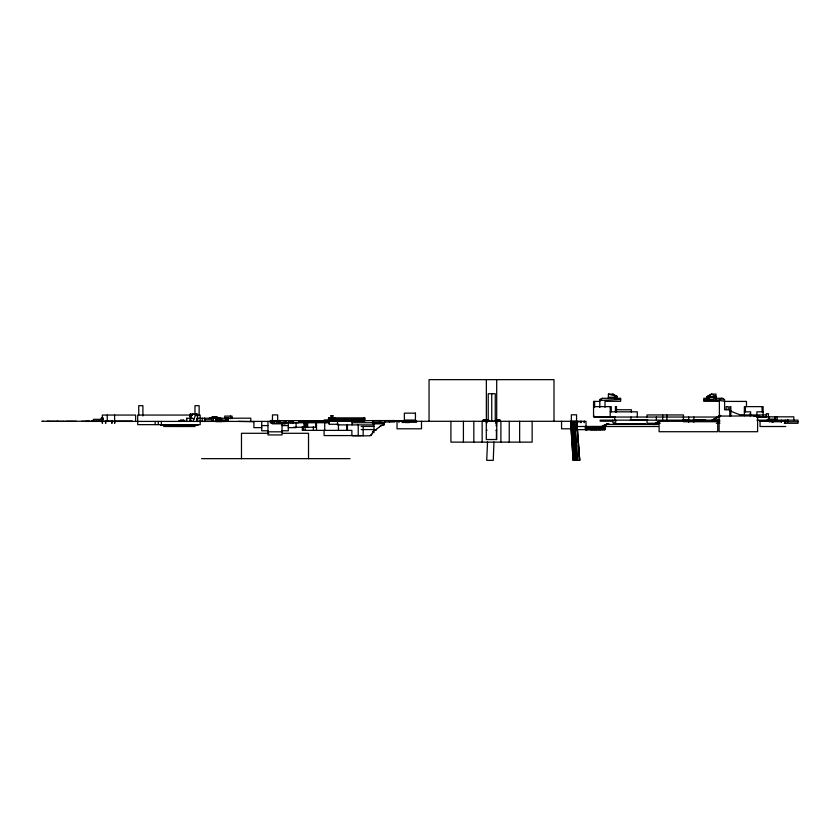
<?xml version="1.0" encoding="UTF-8"?>
<svg xmlns="http://www.w3.org/2000/svg" width="840" height="840" viewBox="0 0 840 840"><rect width="100%" height="100%" fill="white"/><g stroke="black" fill="none" stroke-linecap="round" stroke-linejoin="round"><path stroke-width="1.26" d="M179.897 420.977L179.035 421.386L181.65 420.987M180.212 421.386L179.844 420.872L180.653 420.872M181.871 421.386L181.965 420.346L184.054 420.346L184.118 421.386M493.941 441.998L493.269 460.352L486.707 460.352L487.526 441.998M785.505 420.157L784.98 423.286L784.98 421.722L798 421.722M373.727 430.406L374.042 429.566L361.231 429.566M197.547 418.562L197.001 420.62L197.547 421.407L197.547 414.12L190.26 414.12L190.26 421.407L190.26 419.738M190.838 414.12L190.26 416.22L192.833 414.12L190.26 416.724L193.851 419.307M372.666 432.464L373.149 431.644M372.697 432.632L372.246 433.43M372.719 432.306L373.433 431.214A3.087 3.087 0 0 0 373.685 430.721M373.737 430.584L373.58 430.721A3.087 3.087 0 0 1 373.328 431.214L373.159 431.508M193.001 421.407L195.962 414.12L197.547 416.535M372.771 432.464L372.362 433.188M371.018 435.151L370.23 435.624M190.26 416.724L192.833 414.12M224.921 421.386L225.446 420.368L225.971 421.397L224.921 421.386L224.921 420.346L225.971 420.346L225.971 421.407L224.921 421.376L225.446 420.368M179.277 421.25L179.897 421.176L179.361 421.386M378.83 427.455L379.649 426.668M376.173 429.87L376.961 428.788M197.547 419.57L196.35 421.407L197.547 421.229M372.078 433.923L371.144 434.973M383.964 424.904L384.426 423.832L373.947 423.832M382.389 425.324L380.552 425.806L384.017 424.904L384.384 423.832M371.69 434.48L370.629 435.445M378.641 427.592L377.276 428.516M379.764 426.552L380.793 425.723M605.01 407.337L605.01 401.31L620.634 401.31L620.634 398.296L602.406 398.296L599.802 400.47L620.634 399.441M225.761 418.667L227.231 417.554A6.405 0.777 32 0 0 228.627 418.656L225.761 418.656A5.723 0.693 -32 0 0 227.147 417.564L228.638 418.667L225.761 418.656A5.24 0.64 -32.3 0 0 226.37 418.205M707.165 397.446L715.995 398.034L711.575 400.376L707.165 397.446L711.575 394.128L715.995 394.128L715.995 400.376M729.803 409.742L724.595 409.742L724.595 399.441L721.99 398.296L719.387 400.25L715.481 400.144M654.465 424.253L659.316 420.808C665.616 420.473 644.375 429.44 659.4 420.987L660.607 420.987M655.673 424.253L660.524 420.808M711.575 394.128L707.165 397.058L715.995 396.469L711.575 394.128L707.165 396.469L707.165 398.034L711.575 400.376M710.441 421.229L720.783 415.401L710.493 421.312L719.639 415.538M330.404 419.947C328.493 416.64 335.506 416.546 333.459 419.947M723.723 399.745L721.99 398.296L719.387 399.851L719.387 416.619M330.393 417.837L330.824 419.947M375.732 430.112L374.231 430.427L375.995 430.017M602.312 426.101L608.675 423.581L603.593 426.185L602.312 426.101L608.675 423.581M602.375 426.29L607.457 423.696M602.406 398.296L599.802 399.441L599.802 407.431M217.675 418.394L217.675 418.194A15.603 2.131 15.9 0 1 213.559 416.724L209.234 418.394L219.922 418.394L215.806 416.724L211.481 418.394M765.723 417.039L766.364 416.829L766.364 413.7L768.453 413.7L768.453 416.829M614.712 398.706L617.243 398.034L617.243 396.469L612.822 394.128L608.401 394.128L608.401 398.034M707.165 396.469L709.685 395.798M383.156 425.145L382.463 425.292M226.139 418.803L226.139 421.407L228.218 421.407L228.218 418.803M226.139 421.407L227.178 421.302L227.178 418.803M93.419 421.323L91.067 421.334L96.684 421.323M184.611 421.386L181.871 420.966L182.469 421.386M91.854 421.302L104.885 421.312M48.09 421.302L42.221 421.281M64.155 421.312L46.872 421.281M42 421.281L43.407 421.281M65.909 421.27L90.111 421.281L81.543 421.292M106.796 421.312L105.956 421.312L119.144 421.312M119.543 421.312L123.837 421.312M96.422 421.302L103.866 421.323M107.342 421.334L108.57 421.302L105.578 421.323M115.406 421.334L132.605 421.312L129.171 421.302M608.401 397.247L617.243 397.247M707.165 397.247L715.995 397.247M708.971 398.296L703.773 398.296L703.773 401.31L719.387 401.31M715.481 398.296L721.99 398.296M703.773 400.376L719.387 400.376L724.595 401.31M599.802 401.415L593.554 401.415L593.554 417.039L719.901 417.039M724.542 401.415L746.466 401.415L746.466 406.623M593.554 406.623L611.258 406.623L611.258 411.831M729.803 410.792L730.842 410.792M730.842 411.201L740.219 414.95L766.763 414.95M610.218 411.831L637.298 411.831L637.298 417.039M744.376 411.831L750.624 411.831L750.624 415.737M763.119 411.831L756.872 411.831L756.882 416.094M191.226 415.055L137.697 415.055L137.697 424.641L200.172 424.641L200.172 415.055L197.053 415.055M742.298 415.37L741.258 414.95M332.787 415.727L331.128 415.727L332.787 415.58L332.671 419.947M331.128 415.968L332.787 415.968M594.605 416.619L615.426 417.039M756.756 416.829L793.832 416.829L793.832 420.157M756.62 417.039L766.763 417.039M103.299 417.869L101.377 417.869L101.377 419.223M364.76 417.869L328.587 417.869L328.587 419.947M191.142 418.257L186.564 418.288L186.564 421.197L186.774 418.288M196.791 418.257L250.793 418.183L250.793 421.302M215.922 418.593L221.13 418.288M101.377 418.908L103.299 418.908M220.216 418.961L222.043 419.328M364.707 418.908L333.732 418.908L333.764 419.947M213.328 419.118L213.328 421.407M103.446 419.328L93.345 419.328L93.345 421.407M768.841 419.538L775.089 419.538M205.244 419.759L211.449 419.759M630.231 419.843L647.745 419.843M682.731 419.843L689.672 419.843M693.053 419.843L705.443 419.843M770.931 419.843L773.01 419.843M215.702 419.979L221.917 419.979M324.093 419.947L361.399 419.947M483.357 419.927L485.1 419.927M497.942 419.927L499.674 419.927M719.901 420.157L600.159 420.157L600.159 421.197L612.654 421.197M756.851 420.157L798 420.157L798 423.286L784.35 423.286M489.058 420.263L483.2 420.263L483.2 421.302M338.635 424.274L329.259 424.274L329.259 420.588L343.875 420.63M182.038 420.767L183.981 420.767M384.657 420.63L270.27 420.63L270.27 422.919L272.811 422.919M389.508 420.609L416.577 420.63L416.577 422.111L403.263 422.111M179.046 420.913L181.115 421.386M181.871 420.913L185.157 421.386M483.2 420.788L485.279 421.302M497.774 421.302L499.853 420.788M63.924 421.27L76.283 421.292M124.341 421.312L127.365 421.312M127.88 421.312L128.468 421.302M364.76 420.987L302.337 421.512M412.398 420.945L398.486 420.63M98.752 421.292L99.645 421.292M178.647 421.25L180.159 421.26M181.997 421.281L185.084 421.281M216.3 421.197L211.481 421.407M327.065 421.144L329.301 421.144M389.508 421.25L416.22 421.144M50.337 421.302L63.84 421.407M85.785 421.407L271.1 421.407L271.1 420.368L270.575 421.407M274.312 421.459L276.885 421.459M277.61 421.459L280.067 421.459M659.389 421.302L717.717 421.302L717.717 431.718L659.106 431.718L659.106 422.604M785.736 421.302L760.053 421.302L760.053 426.51L785.736 426.51M57.183 421.312L57.95 421.312M106.964 421.302L108.161 421.312L105.956 421.302M108.78 421.302L112.119 421.312M113.232 421.312L111.657 421.312M215.702 421.638L221.917 421.638M403.347 421.565L416.577 421.565M253.911 421.722L238.297 421.407M298.631 421.774L327.065 421.774L327.065 420.63M719.901 421.722L683.456 421.722L683.456 414.95L647.01 414.95L647.01 417.039M771.971 421.722L781.379 421.722M384.394 421.985L394.748 421.985L394.748 420.578L372.876 420.578L372.876 424.893L337.481 424.893L337.481 420.578M372.876 422.289L382.253 422.289M293.612 422.499L289.454 422.499L289.454 420.63M326.025 422.394L329.301 422.394M486.318 422.447L486.864 422.447M495.831 422.447L496.734 422.447M576.912 422.342L570.665 422.342L573.132 460.352L579.695 460.352L576.912 422.342L579.695 460.352L578.329 444.948M329.259 422.709L279.52 422.814L279.426 420.368L278.901 421.407M352.065 422.709L384.657 422.709L384.657 420.578M372.288 422.919L380.173 422.919L380.173 420.63M486.318 422.971L486.854 422.971M495.831 422.971L496.734 422.971M660.208 423.286L647.01 423.286L647.01 420.157M716.321 423.286L719.901 423.286M272.286 423.444L284.613 423.444M495.863 424.011L496.734 424.011M606.081 424.431L658.276 424.431M160.608 425.261L198.093 425.261M261.723 425.576L267.971 425.576M282.03 425.576L288.278 425.576M495.925 425.786L496.734 425.786M361.231 426.437L374.042 426.437M605.031 426.51L570.665 426.51L570.665 428.589L576.912 428.589M606.081 426.51L658.276 426.51M293.748 427.245L315.819 427.245L315.819 422.037M261.723 427.655L253.911 427.655L253.911 421.407M288.278 427.655L296.09 427.655L296.09 422.656M571.851 428.799L561.55 428.799L561.55 421.302M374.02 429.776L374.283 430.427M486.318 430.154L487.137 430.154M495.925 430.154L496.734 430.154M267.971 430.784L261.723 430.784L261.723 421.407M282.03 430.784L288.278 430.784L288.278 422.447M267.971 431.823L282.03 431.823M373.947 432.684L374.02 423.832M268.8 433.293L241.479 433.293L241.479 458.714M282.629 433.293L308.522 433.293L308.522 458.714M361.399 435.572L324.093 435.572L324.093 430.364M352.569 435.813L369.978 435.813M201.558 458.651L350.06 458.651M49.802 421.302L48.111 421.302M190.26 420.609L191.299 420.62L190.26 418.814M703.773 399.851L711.575 400.05M190.26 415.254L191.646 415.464M608.401 394.128L617.243 396.469M213.559 416.724L217.675 418.205A13.892 1.911 16 0 1 215.523 417.469M183.519 421.281L184.296 421.386M194.911 414.12L197.547 415.411L196.707 414.12M183.614 420.872L183.782 421.386L183.761 420.346M766.763 420.157L769.881 422.037M617.243 397.058L612.822 394.128L615.468 396.123M769.367 419.643L771.971 422.237L771.971 419.843M190.26 414.12L190.953 415.359M190.449 420.808L190.764 421.407M576.629 425.712L577.08 430.846M577.532 435.971L578.099 442.386M575.169 422.342L577.868 460.352M573.951 422.342L576.587 460.352M573.478 422.342L576.082 460.352M572.733 422.342L575.305 460.352L572.659 422.342M571.809 422.342L574.34 460.352M571.525 422.342L574.035 460.352M571.231 422.342L573.731 460.352M573.132 460.352L570.644 421.302L576.912 421.302M788.109 420.157L788.109 421.722M787.563 419.381L787.563 421.985M781.337 420.157L781.337 422.237M777.178 416.829L777.178 420.157M776.129 420.157L776.129 419.223L767.802 419.223L767.802 420.157M775.089 416.829L775.089 420.157M773.01 419.538L773.01 422.237M770.931 419.538L770.931 420.157M768.841 416.829L768.841 420.157M763.119 415.737L763.119 406.623L744.376 406.623L744.376 415.737M762.079 406.623L762.079 411.831M757.606 416.094L757.606 431.718L719.114 431.718L719.114 416.094L759.822 415.894L753.932 416.094M750.099 413.7L750.099 415.79M745.416 406.623L745.416 411.831M730.842 415.874L730.842 406.623L729.803 406.623L729.803 415.821M728.238 409.742L728.238 406.623L726.159 406.623L726.159 409.742M717.822 419.118L717.822 420.157M715.743 419.118L715.743 420.157M693.872 417.039L693.872 422.237M688.663 417.039L688.663 422.237M666.803 414.95L666.803 420.945M662.634 414.95L662.634 420.945M656.387 417.039L656.387 420.157M631.397 412.346L631.397 409.742L615.773 409.742L615.773 412.346M630.966 417.039L630.966 420.157M616.466 411.831L616.466 406.623L615.426 406.623L615.426 411.831M615.773 420.157L615.773 422.237L612.654 422.237L612.654 420.157M614.733 417.039L614.733 420.157M610.218 406.623L610.218 417.039M604.989 426.51L605.031 429.639L576.912 429.639L576.912 426.51M604.852 426.51L604.874 429.639M604.17 426.51L604.139 429.639M603.603 426.51L603.519 429.639M603.13 426.51L603.089 429.639M602.742 426.51L602.742 429.639M602.49 426.51L602.49 429.639M602.238 426.51L602.238 429.639M602.028 426.51L602.028 429.639M601.724 426.51L601.598 429.639M601.24 426.51L601.24 429.639M601.125 426.51L601.125 429.639M600.663 426.51L600.663 429.639M600.495 426.51L600.495 429.639M600.296 426.51L600.296 429.639M600.044 426.51L600.044 429.639M599.865 426.51L599.865 429.639M599.529 426.51L599.529 429.639M599.267 426.51L599.267 429.639M599.12 426.51L599.12 429.639M598.374 426.51L598.269 429.639M598.059 426.51L598.059 429.639M597.744 426.51L597.88 429.639M597.25 426.51L597.356 429.639M597.114 429.639L597.062 426.51L596.862 429.639M596.809 426.51L596.747 429.639M596.663 426.51L596.578 429.639M596.484 426.51L596.348 429.639M596.148 426.51L596.148 429.639M595.907 426.51L595.885 429.639M595.675 426.51L595.675 429.639M595.434 426.51L595.308 429.639M595.182 429.639L595.109 426.51L594.951 429.639M594.825 426.51L594.825 429.639M594.605 401.415L594.605 407.369M594.605 416.199L594.605 417.039M594.678 426.51L594.678 429.639M594.437 426.51L594.437 429.639M594.132 426.51L594.132 429.639M593.912 426.51L593.912 429.639M593.807 426.51L593.807 429.639M593.439 426.51L593.439 429.639L593.26 426.51M593.019 426.51L593.019 429.639M592.883 426.51L592.883 429.639M592.788 426.51L592.767 429.639M592.651 426.51L592.515 429.639M592.221 426.51L592.221 429.639M592 426.51L592.095 429.639M591.77 426.51L591.77 429.639M591.234 426.51L591.234 429.639M590.74 426.51L590.877 429.639M590.678 429.639L590.594 426.51L590.53 429.639M590.289 426.51L590.289 429.639M589.659 426.51L589.659 429.639M588.924 426.51L588.924 429.639M588.304 426.51L588.304 429.639M587.832 426.51L587.832 429.639M587.486 426.51L587.486 429.639M587.192 426.51L587.192 429.639M586.929 426.51L586.929 429.639M586.761 426.51L586.761 429.639M586.635 426.51L586.635 429.639M586.52 426.51L586.52 429.639M586.362 426.51L586.247 429.639M586.016 429.639L586.026 421.302L397.026 421.302L397.026 428.799L421.502 428.799L421.502 421.302M585.889 426.51L585.889 429.639M585.711 426.51L585.816 429.639M585.606 426.51L585.606 429.639M585.291 426.51L585.291 429.639M584.283 421.302L584.294 422.562M584.231 421.302L584.251 422.562M581.123 421.302L581.112 422.562M581.112 421.302L581.112 422.562M580.125 421.302L580.125 422.562M577.973 421.302L577.962 422.562M577.07 421.302L577.07 422.562M576.555 421.302L576.555 414.803L571.347 414.803L571.347 421.302M554.001 421.302L554.001 379.649L429.051 379.649L429.051 421.302M532.14 421.302L532.14 442.134L450.912 442.134L450.912 421.302M519.645 421.302L519.645 442.134M509.229 421.302L509.229 442.134M500.892 421.302L500.892 442.134M499.853 421.302L499.853 420.263L495.695 420.263L495.695 421.302M499.727 420.788L499.727 419.738L497.879 419.738L497.879 420.788M497.091 421.302L486.318 421.092L486.318 439.53L496.734 439.53L496.734 421.302M496.692 379.649L496.692 420.263M496.398 422.447L496.293 421.302L496.23 422.971M496.409 430.154L496.409 439.53M496.031 421.302L496.02 422.447M495.254 421.092L495.254 393.729L488.219 393.729L488.219 421.092M491.736 393.729L491.736 421.092M487.358 420.263L487.358 421.302M486.675 421.302L486.675 422.447M486.36 379.649L486.36 420.263M485.142 420.788L485.142 419.738L483.305 419.738L483.305 420.788M482.15 421.302L482.15 442.134M473.823 421.302L473.823 442.134M463.407 421.302L463.407 442.134M416.22 421.565L416.22 420.84L403.494 421.144M410.477 420.63L410.477 421.25M409.28 421.302L409.28 422.562L405.258 422.562L405.258 421.302M403.263 420.63L403.137 422.562M403.106 421.302L403.116 422.562M402.139 421.302L402.139 422.562M399.294 420.63L399.294 421.25M399.01 421.302L399.01 422.562M389.508 420.578L389.508 421.985M364.665 420.987L364.644 417.869L364.539 420.987M364.403 417.869L364.392 420.987M364.203 417.869L364.203 420.987M363.972 418.908L363.972 420.987M363.772 418.908L363.772 420.987M363.657 418.908L363.657 420.987M363.384 418.908L363.384 420.987M363.111 418.908L363.111 420.987M363.174 426.437L363.174 435.813M362.828 418.908L362.828 420.987M362.544 418.908L362.544 420.987M362.135 418.908L362.135 420.987M361.967 418.908L361.967 420.987M361.798 418.908L361.798 420.987M361.546 418.908L361.546 420.987M361.399 418.908L361.399 420.987M361.053 419.947L361.053 420.987M360.843 419.947L360.843 420.987M360.612 419.947L360.612 420.987M360.37 419.947L360.37 420.987M360.161 419.947L360.161 420.987M359.951 419.947L359.951 420.987M359.793 419.947L359.751 420.987M359.646 419.947L359.646 420.987M359.562 419.947L359.457 420.987M359.363 420.987L359.279 419.947L359.153 420.987M358.995 419.947L358.932 420.987M358.774 419.947L358.691 420.987M358.522 419.947L358.522 420.987M358.229 424.641L358.229 435.572M357.84 419.947L357.84 420.987M357.504 419.947L357.504 420.987M357.053 419.947L357.053 420.987M356.769 419.947L356.769 420.987M356.423 419.947L356.423 420.987M356.044 419.947L356.044 420.987M355.677 419.947L355.677 420.987M355.32 419.947L355.32 420.987M354.732 419.947L354.732 420.987M354.312 419.947L354.312 420.987M352.065 420.63L352.065 424.893M351.876 419.947L351.876 420.987M351.876 435.572L351.876 430.364L302.337 430.364L302.337 426.573M347.445 424.505L347.445 430.364M346.846 424.505L346.846 430.364M338.447 424.505L338.447 430.364M335.087 417.869L335.087 419.947M334.95 417.869L334.95 418.908M334.866 417.869L334.866 419.947M334.394 417.869L334.394 419.947M333.931 417.869L333.931 419.947M333.06 417.869L333.06 419.947M332.409 417.869L332.409 419.947M331.947 417.869L331.947 419.947M331.349 417.869L331.349 419.947M331.128 415.58L331.128 417.764M329.879 417.869L329.879 419.947M329.375 417.869L329.375 419.947M329.301 420.578L329.301 424.274M329.07 417.869L329.07 419.947M328.913 417.869L328.913 419.947M328.566 417.869L328.566 419.947M326.025 420.63L326.025 422.709M324.723 420.987L324.723 430.364M316.502 420.987L316.502 430.364M313.383 426.573L313.383 430.364M307.639 422.037L307.639 427.245M306.39 422.037L306.39 427.245M305.109 420.987L305.109 430.364M303.975 422.037L303.975 427.245M303.366 426.573L303.366 430.364M298.631 420.63L298.61 422.709M297.959 422.709L276.339 422.289L276.339 420.63M293.37 420.63L293.37 422.814M292.194 420.63L292.194 422.814M290.735 420.63L290.735 422.709M288.897 420.63L288.897 421.459M286.209 420.63L286.209 421.459M285.947 420.63L285.947 422.814M285.82 420.63L285.82 423.749L272.286 423.749L272.286 420.63M284.613 420.63L284.613 421.459M284.33 420.63L284.33 423.749M282.03 422.447L282.03 434.942L267.971 434.942L267.971 421.407M281.715 422.919L281.715 423.749M279.3 420.63L279.3 421.459M277.673 421.407L277.673 414.907L272.465 414.907L272.465 421.407M277.61 420.63L277.61 422.289M232.082 418.698L232.082 416.094L224.732 416.094L224.732 418.698M230.433 416.094L230.433 418.698M221.54 419.328L221.54 421.407M220.091 418.288L220.091 420.473M219.051 418.288L219.051 420.473M218.012 418.288L218.012 420.473M216.962 418.288L216.962 420.473M215.922 418.288L215.922 421.407M211.796 418.288L211.796 421.407M205.013 421.407L196.581 421.407M204.813 418.288L204.813 421.407M204.603 418.288L204.603 421.197M202.262 418.183L202.262 421.302M199.133 415.055L199.133 405.689L194.975 405.689L194.975 415.055M197.001 418.288L197.001 421.197M194.975 425.261L194.975 426.51L163.727 426.51L163.727 425.261M183.981 420.346L183.897 421.386M183.362 421.386L182.868 420.346L182.753 421.386M183.225 420.346L183.267 421.386M183.141 420.346L183.099 421.386M182.375 420.872L182.207 420.346M181.713 421.407L181.65 420.157L180.464 420.157L180.464 421.407M180.915 425.261L180.915 426.51M180.537 420.242L180.663 421.386M177.786 425.261L177.786 426.51M161.385 421.407L161.385 424.651M158.267 421.407L158.267 424.651M155.138 421.407L155.138 424.651M142.905 415.937L142.905 405.689L138.737 405.689L138.737 415.055M135.618 421.302L135.618 415.055L102.323 415.055L102.448 423.392L102.144 421.302M114.944 421.302L114.639 423.392L114.587 415.055M111.909 421.302L111.909 423.392L111.594 421.302M107.258 415.055L107.258 421.302M105.662 421.302L105.662 423.392L105.347 421.302M101.535 417.869L101.535 418.908M213.35 416.724A13.871 1.89 -15.9 0 1 209.234 418.194A15.614 2.152 -16 0 0 211.029 417.585M228.638 418.667A4.704 0.567 32.3 0 1 227.903 418.11M215.597 416.724A13.871 1.89 -15.9 0 1 213.633 417.459M212.94 417.701A13.871 1.89 -15.9 0 1 211.481 418.194A15.614 2.152 -16 0 0 212.929 417.711M215.806 416.724A15.603 2.131 15.9 0 0 219.922 418.194A13.892 1.911 16 0 1 217.77 417.469M223.766 420.368L223.251 421.386L224.291 421.397L223.766 420.368L223.251 421.376L224.291 421.386L223.766 420.368M415.443 413.154L404.355 413.154L404.355 420.074L415.443 420.074L415.443 413.154M224.291 420.346L223.251 420.346L223.251 421.512L224.291 421.512L224.291 420.346M765.828 420.788L759.938 420.987L765.828 420.788M645.361 423.906L613.074 424.221L645.361 423.906M604.569 429.639L604.569 426.51L604.548 429.639M598.804 429.639L598.804 426.51L598.721 429.639M591.465 429.639L591.465 426.51L591.423 429.639M358.229 420.987L358.229 419.947L358.134 420.987M274.344 423.444L274.344 420.63L274.312 423.444"/></g></svg>
